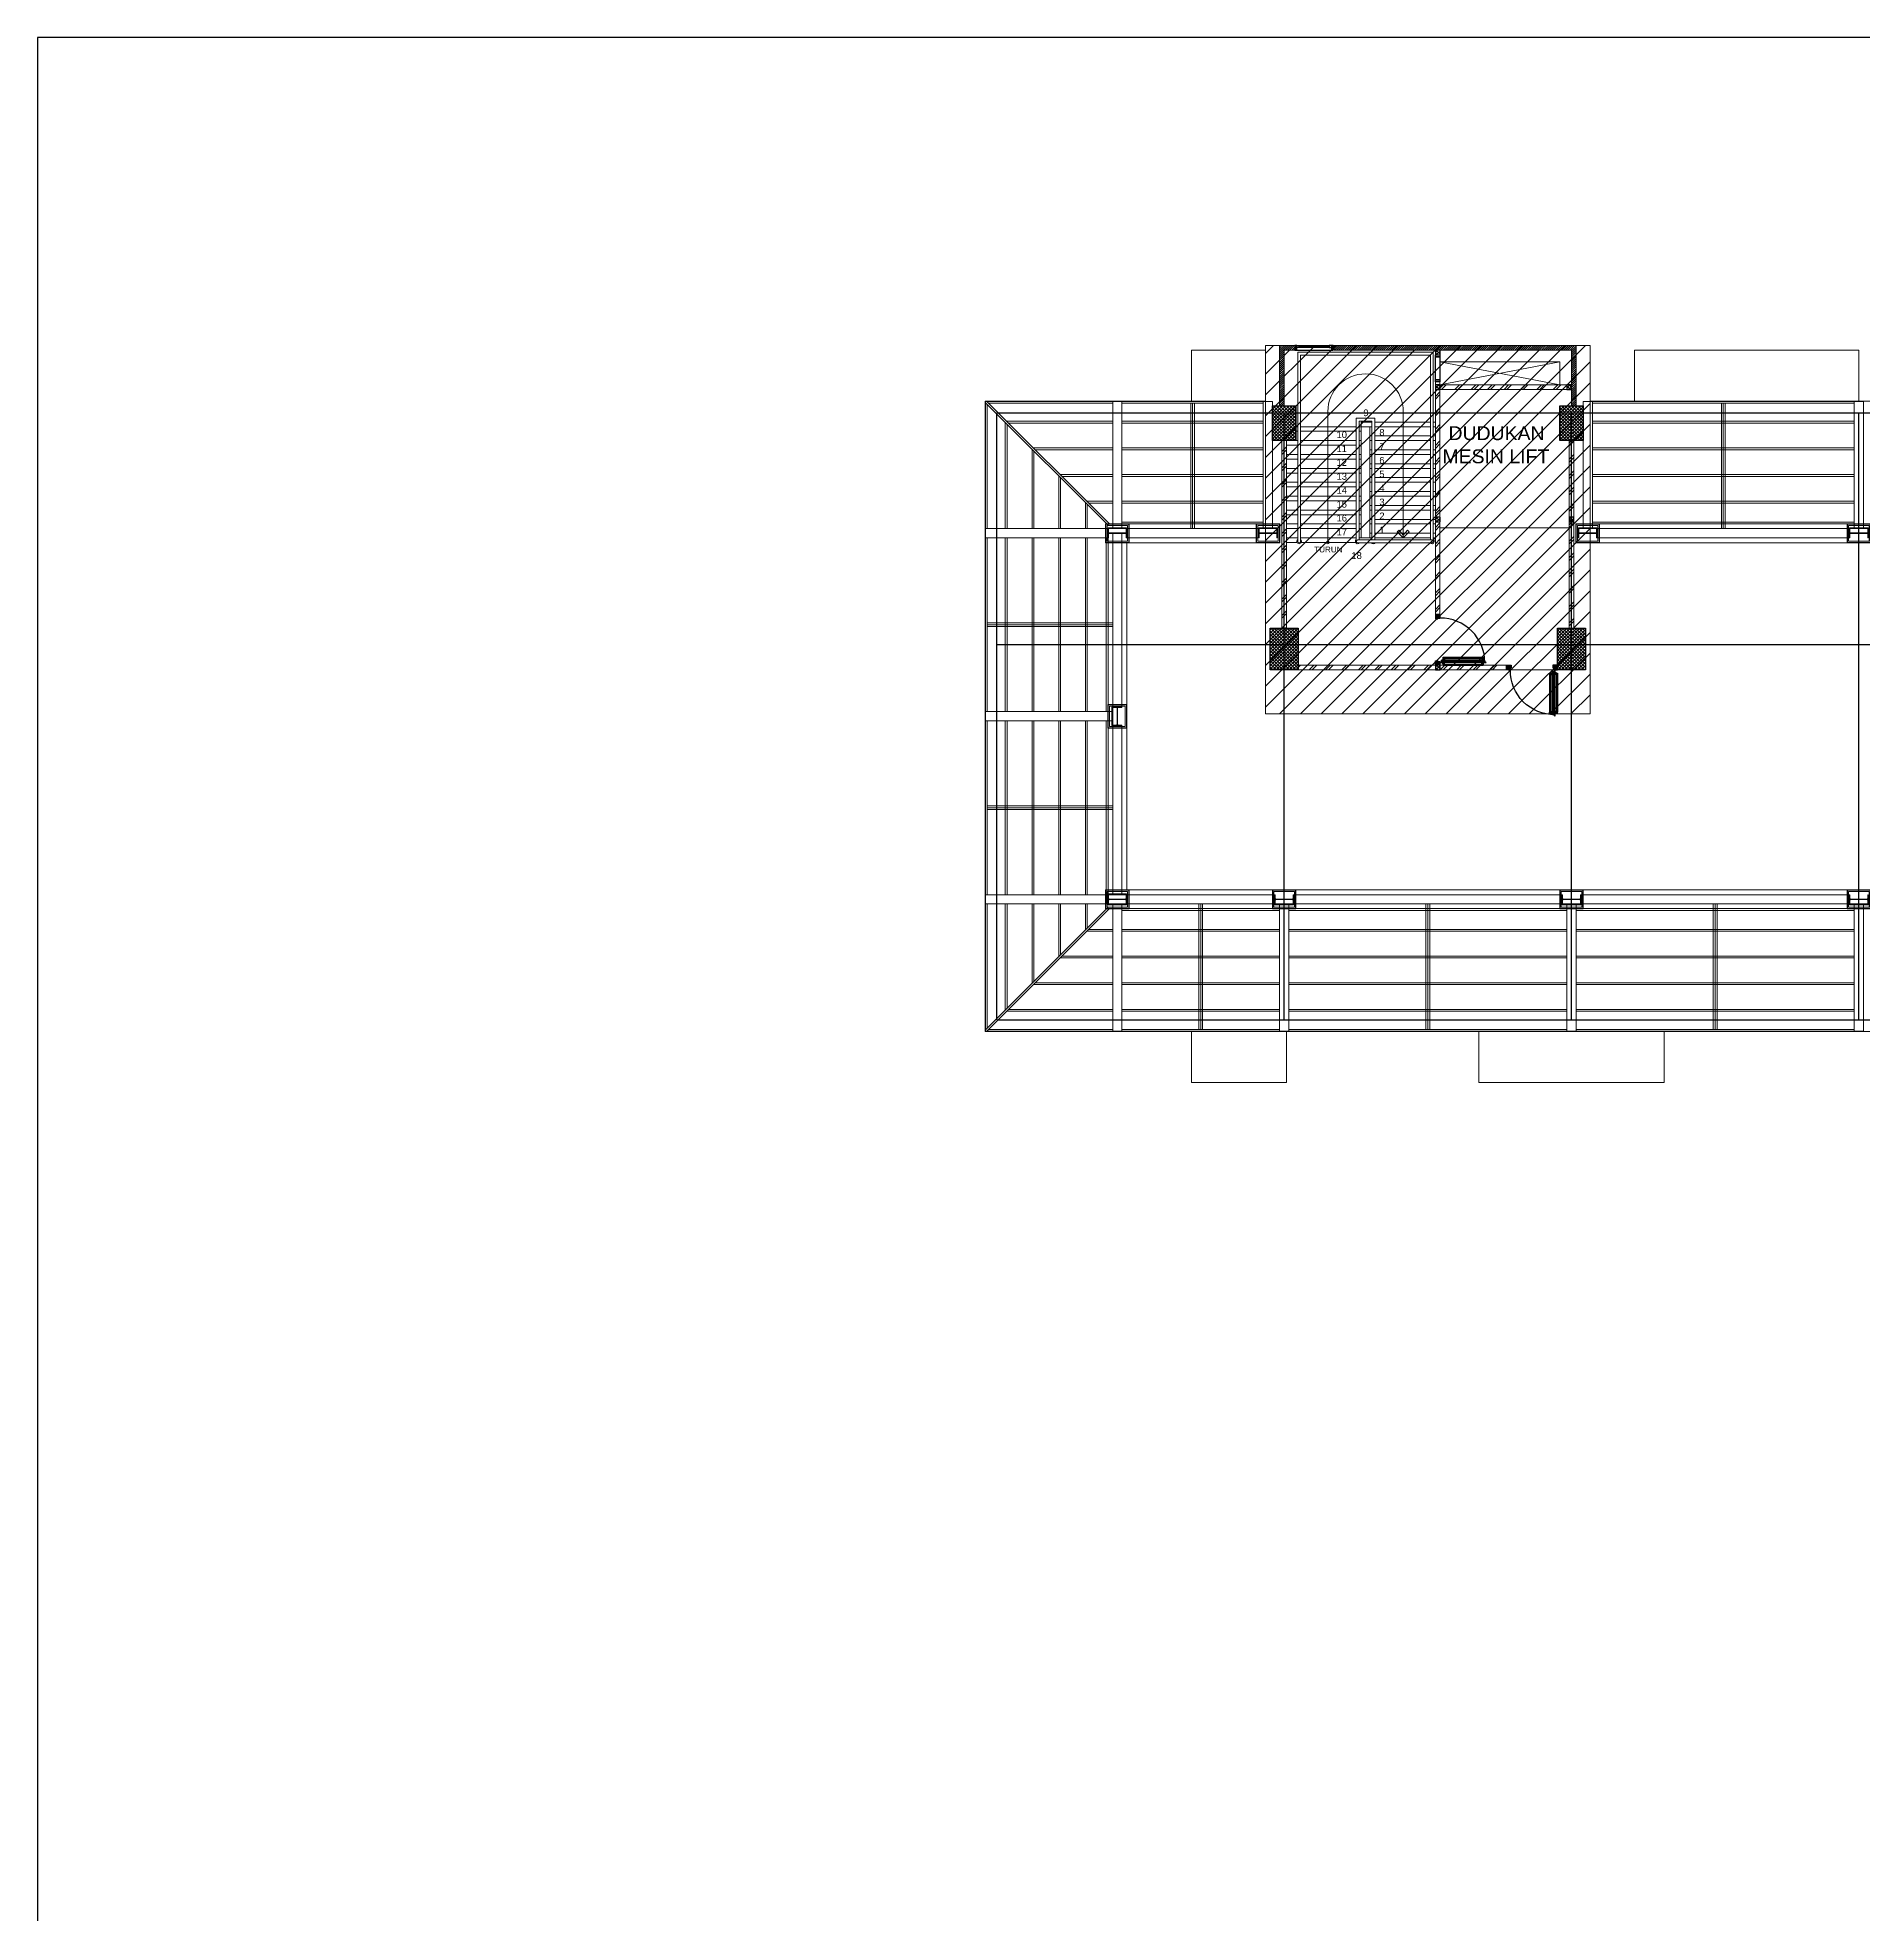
# Model space of a CAD drawing. Header units: millimetres. Extents: x -324 to 100, y -297 to 81.
# Drawn here: x 0 to 39.4, y 40.51 to 81.01 of the extents above; entities that cross this region are included whole.
import ezdxf

# ---------------------------------------------------------------- set-up
doc = ezdxf.new("R2010")
doc.units = ezdxf.units.MM
for name, color, linetype, lineweight in [('ars', 11, 'Continuous', 0), ('ars @ 1', 11, 'Continuous', 0), ('ARSIR', 31, 'Continuous', 5), ('ATAP', 3, 'Continuous', 20), ('BESI SIKU', 11, 'Continuous', 5), ('KOL', 1, 'Continuous', 30), ('KOLOM', 4, 'Continuous', 9), ('lan', 7, 'Continuous', 15), ('NOT', 7, 'Continuous', 20), ('Stair', 7, 'Continuous', 15), ('tem', 5, 'Continuous', 20), ('WF', 6, 'Continuous', 9)]:
    doc.layers.add(name, color=color, linetype=linetype, lineweight=lineweight)
doc.layers.add('as', color=1, linetype='Continuous', plot=False)
for name, color, linetype in [('HID', 1, 'Continuous'), ('Kusen', 30, 'Continuous'), ('STL', 6, 'Continuous')]:
    doc.layers.add(name, color=color, linetype=linetype)
doc.layers.add('POLYLINE TPAK', color=4, linetype='Continuous', lineweight=20, plot=False)
doc.styles.add('RM25', font='arial.ttf')
doc.styles.get("Standard").update_dxf_attribs({"font": 'arial.ttf'})
pattern_1 = [(45, (1551.91095, -401.8532), (-0.176776695, 0.176776695), []), (45, (1551.97345, -401.8532), (-0.176776695, 0.176776695), [])]
pattern_2 = [(225, (1.1, 1e-06), (-0.014142, 0.014142), []), (135, (1.1, 1e-06), (0.014142, 0.014142), [])]
pattern_3 = [(315, (-2e-13, 1e-06), (0.014142, 0.014142), []), (45, (-2e-13, 1e-06), (-0.014142, 0.014142), [])]

# ---------------------------------------------------------------- blocks, each defined once
blk = doc.blocks.new('D-P90')
at = {"layer": 'ars'}
h = blk.add_hatch(dxfattribs=at)
h.set_pattern_fill('ANSI37', color=256, scale=0.005, angle=-90, style=0)
h.set_pattern_definition([(45, (-1350.94906, -1248.591899), (0.01122532015, -0.01122532015), []), (315, (-1350.94906, -1248.591899), (-0.01122532015, -0.01122532015), [])])
h.paths.add_polyline_path([(0.009, -0.183, -0.414214), (0.01, -0.184), (0.01, -1.116, -0.414214), (0.009, -1.117), (-0.034, -1.117, 0.414214), (-0.037, -1.12), (-0.037, -1.142, -1), (-0.038, -1.142), (-0.038, -0.158, -1), (-0.037, -0.158), (-0.037, -0.181, 0.414214), (-0.034, -0.183)])
at = {"layer": 'as'}
for p, q in [((-0.04, -0.158), (-0.046, -0.158)), ((-0.042, -0.161), (-0.042, -0.155))]:
    blk.add_line(p, q, dxfattribs=at)
at = {"layer": 'HID'}
for p, q in [((-0.044, -0.125), (-0.092, -0.077)), ((-0.042, -0.123), (-0.091, -0.075)), ((-0.066, -0.147), (-0.023, -0.104)), ((-0.063, -0.147), (-0.023, -0.107)), ((0.966, -0.147), (0.923, -0.104)), ((0.963, -0.147), (0.923, -0.107)), ((0.942, -0.123), (0.991, -0.075)), ((0.944, -0.125), (0.992, -0.077))]:
    blk.add_line(p, q, dxfattribs=at)
for points in [[(-0.044, -0.125), (-0.044, -0.125), (-0.042, -0.123), (-0.042, -0.123)], [(0.944, -0.125), (0.944, -0.125), (0.942, -0.123), (0.942, -0.123)]]:
    blk.add_lwpolyline(points, dxfattribs=at)
at = {"layer": 'KOL'}
blk.add_line((0.97, -0.13), (0.97, -0.15), dxfattribs=at)
at = {"layer": 'Kusen', "ltscale": 2}
for p, q in [((-0.099, -0.221), (-0.099, -1.06)), ((-0.079, -0.241), (-0.079, -1.06)), ((-0.074, -0.211), (-0.04, -0.211)), ((-0.074, -0.221), (-0.074, -0.211)), ((-0.074, -0.251), (-0.074, -0.241)), ((-0.074, -0.251), (-0.04, -0.251)), ((-0.061, -0.251), (-0.061, -0.211)), ((-0.04, -0.251), (-0.04, -0.211)), ((0.046, -0.211), (0.012, -0.211)), ((0.012, -0.251), (0.012, -0.211)), ((0.046, -0.251), (0.012, -0.251)), ((0.033, -0.251), (0.033, -0.211)), ((0.046, -0.221), (0.046, -0.211)), ((0.046, -0.251), (0.046, -0.241)), ((0.053, -0.241), (0.053, -1.06)), ((0.073, -0.221), (0.073, -1.06)), ((-0.074, -1.05), (-0.04, -1.05)), ((-0.074, -1.05), (-0.074, -1.06)), ((-0.074, -1.08), (-0.074, -1.09)), ((-0.074, -1.09), (-0.04, -1.09)), ((-0.061, -1.05), (-0.061, -1.09)), ((-0.04, -1.05), (-0.04, -1.09)), ((0.046, -1.05), (0.012, -1.05)), ((0.012, -1.05), (0.012, -1.09)), ((0.046, -1.09), (0.012, -1.09)), ((0.033, -1.05), (0.033, -1.09)), ((0.046, -1.05), (0.046, -1.06)), ((0.046, -1.08), (0.046, -1.09))]:
    blk.add_line(p, q, dxfattribs=at)
at = {"layer": 'Kusen'}
for p, q in [((-0.042, -0.155), (-0.038, -0.156)), ((-0.042, -0.157), (-0.038, -0.158))]:
    blk.add_line(p, q, dxfattribs=at)
at = {"layer": 'Kusen', "ltscale": 2}
for points in [[(-0.099, -0.241), (-0.061, -0.241), (-0.061, -0.221), (-0.099, -0.221), (-0.099, -0.241)], [(0.073, -0.241), (0.033, -0.241), (0.033, -0.221), (0.073, -0.221), (0.073, -0.241)], [(-0.101, -1.06), (-0.061, -1.06), (-0.061, -1.08), (-0.101, -1.08), (-0.101, -1.06)], [(0.073, -1.06), (0.033, -1.06), (0.033, -1.08), (0.073, -1.08), (0.073, -1.06)]]:
    blk.add_lwpolyline(points, dxfattribs=at)
at = {"layer": 'Kusen'}
blk.add_circle((-0.042, -0.158), 0.001, dxfattribs=at)
for radius, start, end in [(0.0025, 75.7804, 11.3851), (0.961, 270, 0.4597)]:
    blk.add_arc((-0.042, -0.158), radius, start, end, dxfattribs=at)
at = {"layer": 'STL'}
for p, q in [((-0.038, -0.158), (-0.038, -1.142)), ((-0.037, -0.181), (-0.037, -0.158)), ((-0.034, -0.183), (0.009, -0.183)), ((0.01, -0.184), (0.01, -1.116)), ((-0.037, -1.12), (-0.037, -1.142)), ((-0.034, -1.117), (0.009, -1.117))]:
    blk.add_line(p, q, dxfattribs=at)
for points in [[(0, -0.1), (0, -0.103), (-0.019, -0.103, 0.414214), (-0.02, -0.105), (-0.02, -0.148, -0.414214), (-0.022, -0.15), (-0.068, -0.15, -0.414214), (-0.07, -0.148), (-0.07, -0.13), (-0.067, -0.13), (-0.067, -0.146, 0.414214), (-0.065, -0.147), (-0.024, -0.147, 0.414214), (-0.023, -0.146), (-0.023, -0.102, -0.414214), (-0.021, -0.1)], [(0.9, -0.1), (0.9, -0.103), (0.919, -0.103, -0.414214), (0.92, -0.105), (0.92, -0.148, 0.414214), (0.922, -0.15), (0.968, -0.15, 0.414214), (0.97, -0.148), (0.97, -0.13), (0.967, -0.13), (0.967, -0.146, -0.414214), (0.966, -0.147), (0.925, -0.147, -0.414214), (0.923, -0.146), (0.923, -0.102, 0.414214), (0.921, -0.1)]]:
    blk.add_lwpolyline(points, format="xyb", close=True, dxfattribs=at)
blk.add_lwpolyline([(0.009, -0.182), (-0.034, -0.182, -0.414214), (-0.035, -0.181), (-0.035, -0.158, 1), (-0.04, -0.158), (-0.04, -1.142, 1), (-0.035, -1.142), (-0.035, -1.12, -0.414214), (-0.034, -1.119), (0.009, -1.119, 0.414214), (0.012, -1.116), (0.012, -0.184)], format="xyb", dxfattribs=at)
for centre, radius, start, end in [((-0.038, -0.158), 0.00075, 0, 180), ((-0.034, -0.181), 0.0025, 180, 270), ((0.009, -0.184), 0.0025, 360, 90), ((0.009, -0.184), 0.001, 360, 90), ((-0.038, -1.142), 0.00075, 180, 0), ((-0.034, -1.12), 0.0025, 90, 180), ((0.009, -1.116), 0.001, 270, 0)]:
    blk.add_arc(centre, radius, start, end, dxfattribs=at)
blk = doc.blocks.new('PINTU DARURAT')
at = {"layer": 'ARSIR'}
h = blk.add_hatch(dxfattribs=at)
h.set_pattern_fill('_USER', color=256, scale=0.02, angle=315, style=0, double=1, pattern_type=0)
h.set_pattern_definition(pattern_3)
edge = h.paths.add_edge_path()
edge.add_line((0, 0), (0.1, 0))
edge.add_line((0.1, 0), (0.1, 0.05))
edge.add_line((0.1, 0.05), (0.077, 0.05))
edge.add_line((0.077, 0.05), (0.077, 0.096))
edge.add_arc((0.076, 0.096), 0.0015, 360, 450)
edge.add_line((0.075, 0.097), (0.035, 0.097))
edge.add_arc((0.035, 0.096), 0.0015, 90, 180)
edge.add_line((0.033, 0.096), (0.033, 0.08))
edge.add_line((0.033, 0.08), (0.03, 0.08))
edge.add_line((0.03, 0.08), (0.03, 0.1))
edge.add_line((0.03, 0.1), (0, 0.1))
edge.add_line((0, 0.1), (0, 0))
h = blk.add_hatch(dxfattribs=at)
h.set_pattern_fill('_USER', color=256, scale=0.02, angle=315, style=0, double=1, pattern_type=0)
h.set_pattern_definition(pattern_3)
edge = h.paths.add_edge_path()
edge.add_line((0, 0), (0.1, 0))
edge.add_line((0.1, 0), (0.1, 0.05))
edge.add_line((0.1, 0.05), (0.077, 0.05))
edge.add_line((0.077, 0.05), (0.077, 0.096))
edge.add_arc((0.076, 0.096), 0.0015, 360, 450)
edge.add_line((0.075, 0.097), (0.035, 0.097))
edge.add_arc((0.035, 0.096), 0.0015, 90, 180)
edge.add_line((0.033, 0.096), (0.033, 0.08))
edge.add_line((0.033, 0.08), (0.03, 0.08))
edge.add_line((0.03, 0.08), (0.03, 0.1))
edge.add_line((0.03, 0.1), (0, 0.1))
edge.add_line((0, 0.1), (0, 0))
h = blk.add_hatch(dxfattribs=at)
h.set_pattern_fill('_USER', color=256, scale=0.02, angle=315, style=0, double=1, pattern_type=0)
h.set_pattern_definition(pattern_2)
edge = h.paths.add_edge_path()
edge.add_line((1.1, 0), (1, 0))
edge.add_line((1, 0), (1, 0.05))
edge.add_line((1, 0.05), (1.023, 0.05))
edge.add_line((1.023, 0.05), (1.023, 0.096))
edge.add_arc((1.024, 0.096), 0.0015, -630, -540, ccw=False)
edge.add_line((1.024, 0.097), (1.065, 0.097))
edge.add_arc((1.065, 0.096), 0.0015, -360, -270, ccw=False)
edge.add_line((1.067, 0.096), (1.067, 0.08))
edge.add_line((1.067, 0.08), (1.07, 0.08))
edge.add_line((1.07, 0.08), (1.07, 0.1))
edge.add_line((1.07, 0.1), (1.1, 0.1))
edge.add_line((1.1, 0.1), (1.1, 0))
h = blk.add_hatch(dxfattribs=at)
h.set_pattern_fill('_USER', color=256, scale=0.02, angle=315, style=0, double=1, pattern_type=0)
h.set_pattern_definition(pattern_2)
edge = h.paths.add_edge_path()
edge.add_line((1.1, 0), (1, 0))
edge.add_line((1, 0), (1, 0.05))
edge.add_line((1, 0.05), (1.023, 0.05))
edge.add_line((1.023, 0.05), (1.023, 0.096))
edge.add_arc((1.024, 0.096), 0.0015, -630, -540, ccw=False)
edge.add_line((1.024, 0.097), (1.065, 0.097))
edge.add_arc((1.065, 0.096), 0.0015, -360, -270, ccw=False)
edge.add_line((1.067, 0.096), (1.067, 0.08))
edge.add_line((1.067, 0.08), (1.07, 0.08))
edge.add_line((1.07, 0.08), (1.07, 0.1))
edge.add_line((1.07, 0.1), (1.1, 0.1))
edge.add_line((1.1, 0.1), (1.1, 0))
at = {"layer": 'KOL'}
blk.add_line((1.1, 0.1), (1.1, 0), dxfattribs=at)
blk.add_line((1.1, 0.1), (1.1, 0), dxfattribs=at)
blk.add_line((1.1, 0.1), (1.1, 0), dxfattribs=at)
blk.add_line((1.1, 0.1), (1.1, 0), dxfattribs=at)
for points in [[(0, 0), (0.1, 0), (0.1, 0.05), (0.077, 0.05), (0.077, 0.096, 0.414214), (0.075, 0.097), (0.035, 0.097, 0.414214), (0.033, 0.096), (0.033, 0.08), (0.03, 0.08), (0.03, 0.1), (0, 0.1)], [(0, 0), (0.1, 0), (0.1, 0.05), (0.077, 0.05), (0.077, 0.096, 0.414214), (0.075, 0.097), (0.035, 0.097, 0.414214), (0.033, 0.096), (0.033, 0.08), (0.03, 0.08), (0.03, 0.1), (0, 0.1)], [(1.1, 0), (1, 0), (1, 0.05), (1.023, 0.05), (1.023, 0.096, -0.414214), (1.024, 0.097), (1.065, 0.097, -0.414214), (1.067, 0.096), (1.067, 0.08), (1.07, 0.08), (1.07, 0.1), (1.1, 0.1)], [(1.1, 0), (1, 0), (1, 0.05), (1.023, 0.05), (1.023, 0.096, -0.414214), (1.024, 0.097), (1.065, 0.097, -0.414214), (1.067, 0.096), (1.067, 0.08), (1.07, 0.08), (1.07, 0.1), (1.1, 0.1)]]:
    blk.add_lwpolyline(points, format="xyb", close=True, dxfattribs=at)
at = {"layer": 'Kusen', "xscale": -1, "rotation": 180}
blk.add_blockref('D-P90', (0.1, -0.05), dxfattribs=at)
blk = doc.blocks.new('K 10.10')
at = {"layer": 'ars'}
h = blk.add_hatch(dxfattribs=at)
h.set_pattern_fill('_USER', color=256, scale=0.05, angle=45, double=1, pattern_type=0)
h.set_pattern_definition([(45, (0, 0), (-0.035355339, 0.035355339), []), (135, (0, 0), (-0.035355339, -0.035355339), [])])
h.paths.add_polyline_path([(1560.538, 1380.407), (1560.638, 1380.407), (1560.638, 1380.507), (1560.538, 1380.507)])
at = {"layer": 'KOL'}
blk.add_lwpolyline([(1560.538, 1380.407), (1560.638, 1380.407), (1560.638, 1380.507), (1560.538, 1380.507)], close=True, dxfattribs=at)
blk = doc.blocks.new("k3'")
at = {"layer": 'ars'}
h = blk.add_hatch(dxfattribs=at)
h.set_pattern_fill('_USER', color=256, scale=0.05, angle=45, double=1, pattern_type=0)
h.set_pattern_definition([(45, (0, -4.975), (-0.03535534, 0.03535534), []), (135, (0, -4.975), (-0.03535534, -0.03535534), [])])
h.paths.add_polyline_path([(-0.25, -0.375), (0.25, -0.375), (0.25, 0.375), (-0.25, 0.375)])
at = {"layer": 'KOL'}
blk.add_lwpolyline([(-0.25, -0.375), (0.25, -0.375), (0.25, 0.375), (-0.25, 0.375)], close=True, dxfattribs=at)
blk = doc.blocks.new("k1'")
at = {"layer": 'ars'}
h = blk.add_hatch(dxfattribs=at)
h.set_pattern_fill('_USER', color=256, scale=0.05, angle=45, double=1, pattern_type=0)
h.set_pattern_definition([(45, (0, -5), (-0.03535534, 0.03535534), []), (135, (0, -5), (-0.03535534, -0.03535534), [])])
h.paths.add_polyline_path([(-0.3, -0.45), (0.3, -0.45), (0.3, 0.45), (-0.3, 0.45)])
at = {"layer": 'KOL'}
blk.add_lwpolyline([(-0.3, -0.45), (0.3, -0.45), (0.3, 0.45), (-0.3, 0.45)], close=True, dxfattribs=at)
blk = doc.blocks.new('T. J2')
at = {"layer": 'Kusen'}
for p, q in [((-0.419, 0), (0.331, 0)), ((-0.369, 0.1), (0.281, 0.1)), ((0.281, 0.06), (-0.369, 0.06))]:
    blk.add_line(p, q, dxfattribs=at)
for points in [[(-0.459, 0), (-0.419, 0), (-0.419, 0.1), (-0.459, 0.1)], [(0.331, 0), (0.371, 0), (0.371, 0.1), (0.331, 0.1)]]:
    blk.add_lwpolyline(points, close=True, dxfattribs=at)
for points in [[(-0.369, 0.077), (-0.369, 0.06), (-0.419, 0.06), (-0.419, 0.1), (-0.369, 0.1), (-0.369, 0.082), (-0.379, 0.082), (-0.379, 0.077), (-0.369, 0.077)], [(0.281, 0.077), (0.281, 0.06), (0.331, 0.06), (0.331, 0.1), (0.281, 0.1), (0.281, 0.082), (0.291, 0.082), (0.291, 0.077), (0.281, 0.077)]]:
    blk.add_lwpolyline(points, dxfattribs=at)
at = {"layer": 'Kusen', "color": 141}
blk.add_lwpolyline([(-0.379, 0.077), (0.291, 0.077), (0.291, 0.082), (-0.379, 0.082)], close=True, dxfattribs=at)
blk = doc.blocks.new('P.SHAFT')
for points in [[(-0.05, 0.54), (-0.05, 0.58), (0.05, 0.58), (0.05, 0.54)], [(-0.05, 0.04), (-0.05, 0.54), (0.05, 0.54), (0.05, 0.04)], [(-0.05, 0), (-0.05, 0.04), (0.05, 0.04), (0.05, 0)]]:
    blk.add_lwpolyline(points, close=True)
blk = doc.blocks.new('WF')
at = {"layer": 'ars'}
for p, q in [((-0.254, 0.204), (-0.254, -0.204)), ((0.254, 0.204), (-0.254, 0.204)), ((-0.25, 0.2), (-0.25, -0.2)), ((0.25, 0.2), (-0.25, 0.2)), ((-0.247, 0.1715), (-0.247, -0.1715)), ((0.2215, 0.197), (-0.2215, 0.197)), ((-0.22, -0.17), (-0.22, 0.17)), ((0.22, 0.17), (-0.22, 0.17)), ((0.22, -0.17), (0.22, 0.17)), ((0.247, 0.1715), (0.247, -0.1715)), ((0.25, 0.2), (0.25, -0.2)), ((0.254, 0.204), (0.254, -0.204)), ((0.254, -0.204), (-0.254, -0.204)), ((0.25, -0.2), (-0.25, -0.2)), ((0.2215, -0.197), (-0.2215, -0.197)), ((0.22, -0.17), (-0.22, -0.17))]:
    blk.add_line(p, q, dxfattribs=at)
for points in [[(-0.22, 0.1985), (-0.22, 0.2), (-0.25, 0.2), (-0.25, 0.17), (-0.2485, 0.17, 0.4142136), (-0.247, 0.1715), (-0.247, 0.194, -0.4142136), (-0.244, 0.197), (-0.2215, 0.197, 0.4142136)], [(0.22, 0.1985), (0.22, 0.2), (0.25, 0.2), (0.25, 0.17), (0.2485, 0.17, -0.4142136), (0.247, 0.1715), (0.247, 0.194, 0.4142136), (0.244, 0.197), (0.2215, 0.197, -0.4142136)], [(-0.22, -0.1985), (-0.22, -0.2), (-0.25, -0.2), (-0.25, -0.17), (-0.2485, -0.17, -0.4142136), (-0.247, -0.1715), (-0.247, -0.194, 0.4142136), (-0.244, -0.197), (-0.2215, -0.197, -0.4142136)], [(0.22, -0.1985), (0.22, -0.2), (0.25, -0.2), (0.25, -0.17), (0.2485, -0.17, 0.4142136), (0.247, -0.1715), (0.247, -0.194, -0.4142136), (0.244, -0.197), (0.2215, -0.197, 0.4142136)]]:
    blk.add_lwpolyline(points, format="xyb", close=True, dxfattribs=at)
at = {"layer": 'WF'}
blk.add_lwpolyline([(0.192, 0.096, -0.4142136), (0.196, 0.1), (0.2, 0.1), (0.2, -0.1), (0.196, -0.1, -0.4142136), (0.192, -0.096), (0.192, -0.0195, 0.4142136), (0.179, -0.0065), (-0.179, -0.0065, 0.4142136), (-0.192, -0.0195), (-0.192, -0.096, -0.4142136), (-0.196, -0.1), (-0.2, -0.1), (-0.2, 0.1), (-0.196, 0.1, -0.4142136), (-0.192, 0.096), (-0.192, 0.0195, 0.4142136), (-0.179, 0.0065), (0.179, 0.0065, 0.4142136), (0.192, 0.0195)], format="xyb", close=True, dxfattribs=at)
blk = doc.blocks.new('A.ATAP')
at = {"layer": 'ars'}
h = blk.add_hatch(dxfattribs=at)
h.set_pattern_fill('ANSI31', color=256, scale=0.25, style=0)
h.set_pattern_definition([(225, (-30.75, 0.1), (0.022097087, -0.022097087), [])])
edge = h.paths.add_edge_path()
edge.add_line((-31.1, 56.4), (-31.1, 57.7))
edge.add_line((-31.1, 57.7), (-30.75, 57.7))
edge.add_line((-30.75, 57.7), (-30.75, 57.6))
edge.add_line((-30.75, 57.6), (-31, 57.6))
edge.add_line((-31, 57.6), (-31, 56.4))
edge.add_line((-31, 56.4), (-31.1, 56.4))
h = blk.add_hatch(dxfattribs=at)
h.set_pattern_fill('ANSI31', color=256, scale=0.25, style=0)
h.set_pattern_definition([(225, (-24.700002, 0.1), (0.022097087, -0.022097087), [])])
h.paths.add_polyline_path([(-29.92, 57.7), (-29.92, 57.6), (-24.8, 57.6), (-24.8, 56.4), (-24.7, 56.4), (-24.7, 57.7)])
at = {"layer": 'ars @ 1'}
h = blk.add_hatch(dxfattribs=at)
h.set_pattern_fill('TEMBOK', color=256, scale=0.25)
h.set_pattern_definition(pattern_1)
h.paths.add_polyline_path([(-27.638, 51.9), (-27.738, 51.9), (-27.738, 56.75), (-27.638, 56.75)])
h = blk.add_hatch(dxfattribs=at)
h.set_pattern_fill('TEMBOK', color=256, scale=0.25)
h.set_pattern_definition([(45, (2, 57.205), (-0.1767767, 0.1767767), []), (45, (2.0625, 57.205), (-0.1767767, 0.1767767), [])])
h.paths.add_polyline_path([(-24.9, 56.85), (-24.9, 56.75), (-27.638, 56.75), (-27.638, 56.85)])
h = blk.add_hatch(dxfattribs=at)
h.set_pattern_fill('TEMBOK', color=256, scale=0.25)
h.set_pattern_definition(pattern_1)
h.paths.add_polyline_path([(-31.05, 51.6), (-30.95, 51.6), (-30.95, 55.65), (-31.05, 55.65)])
h = blk.add_hatch(dxfattribs=at)
h.set_pattern_fill('TEMBOK', color=256, scale=0.25)
h.set_pattern_definition(pattern_1)
h.paths.add_polyline_path([(-24.75, 51.6), (-24.85, 51.6), (-24.85, 55.65), (-24.75, 55.65)])
h = blk.add_hatch(dxfattribs=at)
h.set_pattern_fill('TEMBOK', color=256, scale=0.25)
h.set_pattern_definition(pattern_1)
h.paths.add_polyline_path([(-30.7, 50.7), (-30.7, 50.8), (-27.738, 50.8), (-27.738, 50.7)])
h = blk.add_hatch(dxfattribs=at)
h.set_pattern_fill('TEMBOK', color=256, scale=0.25)
h.set_pattern_definition(pattern_1)
h.paths.add_polyline_path([(-27.638, 50.7), (-27.638, 50.8), (-26.2, 50.8), (-26.2, 50.7)])
at = {"layer": 'ars'}
for p, q in [((-30.706, 57.556), (-30.706, 53.475)), ((-27.782, 57.556), (-30.706, 57.556)), ((-27.782, 57.556), (-27.782, 53.475)), ((-30.644, 57.494), (-30.644, 53.475)), ((-27.844, 57.494), (-30.644, 57.494)), ((-27.844, 57.494), (-27.844, 53.506)), ((-31.4, 56.5), (-37.45, 56.5)), ((-37.45, 56.5), (-37.45, 42.9)), ((24.4, 56.5), (-24.4, 56.5)), ((-29.044, 56.134), (-29.444, 56.134)), ((-29.444, 56.134), (-29.444, 53.475)), ((-29.107, 56.071), (-29.381, 56.071)), ((-29.381, 56.071), (-29.381, 53.506)), ((-29.107, 56.05), (-29.337, 56.05)), ((-29.337, 55.95), (-29.337, 56.05)), ((-29.107, 56.071), (-29.107, 53.506)), ((-29.044, 56.134), (-29.044, 53.506)), ((-27.844, 56.05), (-29.044, 56.05)), ((-27.738, 56.05), (-27.782, 56.05)), ((-30.706, 55.55), (-30.95, 55.55)), ((-30.706, 55.85), (-30.75, 55.85)), ((-29.444, 55.85), (-30.644, 55.85)), ((-29.444, 55.55), (-30.644, 55.55)), ((-29.337, 55.85), (-29.381, 55.85)), ((-29.337, 55.55), (-29.381, 55.55)), ((-29.107, 55.75), (-29.15, 55.75)), ((-27.844, 55.75), (-29.044, 55.75)), ((-27.738, 55.75), (-27.782, 55.75)), ((-30.706, 55.25), (-30.95, 55.25)), ((-29.444, 55.25), (-30.644, 55.25)), ((-29.337, 55.25), (-29.381, 55.25)), ((-29.107, 55.45), (-29.15, 55.45)), ((-29.107, 55.15), (-29.15, 55.15)), ((-27.844, 55.45), (-29.044, 55.45)), ((-27.844, 55.15), (-29.044, 55.15)), ((-27.738, 55.45), (-27.782, 55.45)), ((-27.738, 55.15), (-27.782, 55.15)), ((-30.706, 54.95), (-30.95, 54.95)), ((-29.444, 54.95), (-30.644, 54.95)), ((-29.337, 54.95), (-29.381, 54.95)), ((-29.107, 54.85), (-29.15, 54.85)), ((-27.844, 54.85), (-29.044, 54.85)), ((-30.706, 54.65), (-30.95, 54.65)), ((-30.706, 54.35), (-30.95, 54.35)), ((-29.444, 54.65), (-30.644, 54.65)), ((-29.444, 54.35), (-30.644, 54.35)), ((-29.337, 54.65), (-29.381, 54.65)), ((-29.337, 54.35), (-29.381, 54.35)), ((-29.107, 54.55), (-29.15, 54.55)), ((-27.844, 54.55), (-29.044, 54.55)), ((-27.738, 54.55), (-27.782, 54.55)), ((-30.706, 54.05), (-30.95, 54.05)), ((-29.444, 54.05), (-30.644, 54.05)), ((-29.337, 54.05), (-29.381, 54.05)), ((-29.107, 54.25), (-29.15, 54.25)), ((-29.107, 53.95), (-29.15, 53.95)), ((-27.844, 54.25), (-29.044, 54.25)), ((-27.844, 53.95), (-29.044, 53.95)), ((-27.738, 54.25), (-27.782, 54.25)), ((-27.738, 53.95), (-27.782, 53.95)), ((-30.706, 53.75), (-30.95, 53.75)), ((-29.444, 53.75), (-30.644, 53.75)), ((-27.813, 53.506), (-29.412, 53.506)), ((-29.337, 53.75), (-29.381, 53.75)), ((-29.107, 53.65), (-29.15, 53.65)), ((-27.844, 53.65), (-29.044, 53.65)), ((-27.738, 53.65), (-27.782, 53.65)), ((-34.396, 45.954), (-34.396, 53.446)), ((-34.396, 53.446), (-31.604, 53.446)), ((-30.72, 53.45), (-30.95, 53.45)), ((-29.444, 53.45), (-30.63, 53.45)), ((-27.813, 53.444), (-29.412, 53.444)), ((-18.804, 53.446), (-24.196, 53.446)), ((-34.396, 45.954), (-31.196, 45.954)), ((-30.796, 45.954), (-25.004, 45.954)), ((-24.596, 45.954), (-18.804, 45.954)), ((-37.45, 42.9), (-6.8, 42.9))]:
    blk.add_line(p, q, dxfattribs=at)
for centre, radius, start, end in [((-30.675, 53.475), 0.0512, 127.5719, 52.4281), ((-30.675, 53.475), 0.0312, 180, 0), ((-29.412, 53.475), 0.0512, 127.5719, 322.4281), ((-29.412, 53.475), 0.0312, 90, 270), ((-29.075, 53.475), 0.0512, 127.5719, 142.4281), ((-29.075, 53.475), 0.0512, 37.5719, 52.4281), ((-27.813, 53.475), 0.0512, 217.5719, 52.4281), ((-27.813, 53.475), 0.0512, 127.5719, 142.4281), ((-27.813, 53.475), 0.0312, 270, 90), ((-29.075, 53.475), 0.0512, 217.5719, 322.4281)]:
    blk.add_arc(centre, radius, start, end, dxfattribs=at)
at = {"layer": 'as'}
for p, q in [((-37.2, 56.25), (37.2, 56.25)), ((-37.2, 43.15), (-37.2, 56.25)), ((-31, 43.15), (-31, 56.25)), ((-24.8, 43.15), (-24.8, 56.25)), ((-18.6, 43.15), (-18.6, 56.25)), ((-37.2, 51.25), (37.2, 51.25)), ((-37.2, 51.25), (37.2, 51.25)), ((-37.2, 43.15), (37.2, 43.15))]:
    blk.add_line(p, q, dxfattribs=at)
at = {"layer": 'ATAP'}
for p, q in [((-33, 56.5), (-33, 57.6)), ((-33, 57.6), (-31.4, 57.6)), ((-18.6, 57.6), (-23.44, 57.6)), ((-23.44, 56.5), (-23.44, 57.6)), ((-18.6, 56.5), (-18.6, 57.6))]:
    blk.add_line(p, q, dxfattribs=at)
for points in [[(-33, 42.9), (-33, 41.8), (-30.95, 41.8), (-30.95, 42.9)], [(-26.8, 42.9), (-26.8, 41.8), (-22.8, 41.8), (-22.8, 42.9)]]:
    blk.add_lwpolyline(points, dxfattribs=at)
at = {"layer": 'BESI SIKU'}
for p, q in [((-37.446, 53.75), (-37.446, 56.496)), ((-37.446, 56.496), (-34.7, 56.496)), ((-37.446, 56.468), (-34.8, 53.822)), ((-37.418, 56.496), (-34.772, 53.85)), ((-37.406, 53.75), (-37.406, 56.428)), ((-37.378, 56.456), (-34.7, 56.456)), ((-34.5, 56.496), (-31.45, 56.496)), ((-34.5, 56.456), (-31.45, 56.456)), ((-33.015, 56.456), (-33.015, 53.75)), ((-32.975, 56.456), (-32.975, 53.75)), ((-32.935, 56.456), (-32.935, 53.75)), ((-18.7, 56.496), (-24.35, 56.496)), ((-18.7, 56.456), (-24.35, 56.456)), ((-21.565, 56.456), (-21.565, 53.75)), ((-21.525, 56.456), (-21.525, 53.75)), ((-21.485, 56.456), (-21.485, 53.75)), ((-37.017, 53.75), (-37.017, 56.038)), ((-36.988, 56.067), (-34.7, 56.067)), ((-36.977, 53.75), (-36.977, 55.998)), ((-36.948, 56.027), (-34.7, 56.027)), ((-34.5, 56.067), (-31.45, 56.067)), ((-34.5, 56.027), (-31.45, 56.027)), ((-18.7, 56.067), (-24.35, 56.067)), ((-18.7, 56.027), (-24.35, 56.027)), ((-36.441, 53.75), (-36.441, 55.462)), ((-36.412, 55.491), (-34.7, 55.491)), ((-36.401, 53.75), (-36.401, 55.422)), ((-36.372, 55.451), (-34.7, 55.451)), ((-34.5, 55.491), (-31.45, 55.491)), ((-34.5, 55.451), (-31.45, 55.451)), ((-18.7, 55.491), (-24.35, 55.491)), ((-18.7, 55.451), (-24.35, 55.451)), ((-35.865, 53.75), (-35.865, 54.886)), ((-35.836, 54.915), (-34.7, 54.915)), ((-35.825, 53.75), (-35.825, 54.846)), ((-35.796, 54.875), (-34.7, 54.875)), ((-34.5, 54.915), (-31.45, 54.915)), ((-34.5, 54.875), (-31.45, 54.875)), ((-18.7, 54.915), (-24.35, 54.915)), ((-18.7, 54.875), (-24.35, 54.875)), ((-35.289, 53.75), (-35.289, 54.31)), ((-35.26, 54.339), (-34.7, 54.339)), ((-35.22, 54.299), (-34.7, 54.299)), ((-34.5, 54.339), (-31.45, 54.339)), ((-34.5, 54.299), (-31.45, 54.299)), ((-18.7, 54.339), (-24.35, 54.339)), ((-18.7, 54.299), (-24.35, 54.299)), ((-35.249, 53.75), (-35.249, 54.27)), ((-34.5, 53.89), (-31.45, 53.89)), ((-18.7, 53.89), (-24.35, 53.89)), ((-37.446, 53.55), (-37.446, 49.8)), ((-37.406, 53.55), (-37.406, 49.8)), ((-37.017, 53.55), (-37.017, 49.8)), ((-36.977, 53.55), (-36.977, 49.8)), ((-36.441, 53.55), (-36.441, 49.8)), ((-36.401, 53.55), (-36.401, 49.8)), ((-35.865, 53.55), (-35.865, 49.8)), ((-35.825, 53.55), (-35.825, 49.8)), ((-35.289, 53.55), (-35.289, 49.8)), ((-35.249, 53.55), (-35.249, 49.8)), ((-34.84, 53.55), (-34.84, 49.8)), ((-34.8, 53.55), (-34.8, 49.8)), ((-34.5, 53.85), (-31.45, 53.85)), ((-18.7, 53.85), (-24.35, 53.85)), ((-37.406, 51.715), (-34.7, 51.715)), ((-37.406, 51.675), (-34.7, 51.675)), ((-37.406, 51.635), (-34.7, 51.635)), ((-37.446, 45.85), (-37.446, 49.6)), ((-37.406, 45.85), (-37.406, 49.6)), ((-37.017, 45.85), (-37.017, 49.6)), ((-36.977, 45.85), (-36.977, 49.6)), ((-36.441, 45.85), (-36.441, 49.6)), ((-36.401, 45.85), (-36.401, 49.6)), ((-35.865, 45.85), (-35.865, 49.6)), ((-35.825, 45.85), (-35.825, 49.6)), ((-35.289, 45.85), (-35.289, 49.6)), ((-35.249, 45.85), (-35.249, 49.6)), ((-34.84, 45.65), (-34.84, 49.6)), ((-34.8, 45.65), (-34.8, 49.6)), ((-37.406, 47.765), (-34.7, 47.765)), ((-37.406, 47.725), (-34.7, 47.725)), ((-37.406, 47.685), (-34.7, 47.685)), ((-37.446, 45.65), (-37.446, 42.904)), ((-37.446, 42.932), (-34.8, 45.578)), ((-37.418, 42.904), (-34.772, 45.55)), ((-37.406, 45.65), (-37.406, 42.972)), ((-37.017, 45.65), (-37.017, 43.362)), ((-36.977, 45.65), (-36.977, 43.402)), ((-36.441, 45.65), (-36.441, 43.938)), ((-36.401, 45.65), (-36.401, 43.978)), ((-35.865, 45.65), (-35.865, 44.514)), ((-35.825, 45.65), (-35.825, 44.554)), ((-35.289, 45.65), (-35.289, 45.09)), ((-35.249, 45.65), (-35.249, 45.13)), ((-34.5, 45.55), (-31.1, 45.55)), ((-34.5, 45.51), (-31.1, 45.51)), ((-32.84, 42.944), (-32.84, 45.65)), ((-32.8, 42.944), (-32.8, 45.65)), ((-32.76, 42.944), (-32.76, 45.65)), ((-24.9, 45.55), (-30.9, 45.55)), ((-24.9, 45.51), (-30.9, 45.51)), ((-27.94, 42.944), (-27.94, 45.65)), ((-27.9, 42.944), (-27.9, 45.65)), ((-27.86, 42.944), (-27.86, 45.65)), ((-18.7, 45.55), (-24.7, 45.55)), ((-18.7, 45.51), (-24.7, 45.51)), ((-21.74, 42.944), (-21.74, 45.65)), ((-21.7, 42.944), (-21.7, 45.65)), ((-21.66, 42.944), (-21.66, 45.65)), ((-35.26, 45.061), (-34.7, 45.061)), ((-35.22, 45.101), (-34.7, 45.101)), ((-34.5, 45.101), (-31.1, 45.101)), ((-34.5, 45.061), (-31.1, 45.061)), ((-24.9, 45.101), (-30.9, 45.101)), ((-24.9, 45.061), (-30.9, 45.061)), ((-18.7, 45.101), (-24.7, 45.101)), ((-18.7, 45.061), (-24.7, 45.061)), ((-35.836, 44.485), (-34.7, 44.485)), ((-35.796, 44.525), (-34.7, 44.525)), ((-34.5, 44.525), (-31.1, 44.525)), ((-34.5, 44.485), (-31.1, 44.485)), ((-24.9, 44.525), (-30.9, 44.525)), ((-24.9, 44.485), (-30.9, 44.485)), ((-18.7, 44.525), (-24.7, 44.525)), ((-18.7, 44.485), (-24.7, 44.485)), ((-36.412, 43.909), (-34.7, 43.909)), ((-36.372, 43.949), (-34.7, 43.949)), ((-34.5, 43.949), (-31.1, 43.949)), ((-34.5, 43.909), (-31.1, 43.909)), ((-24.9, 43.949), (-30.9, 43.949)), ((-24.9, 43.909), (-30.9, 43.909)), ((-18.7, 43.949), (-24.7, 43.949)), ((-18.7, 43.909), (-24.7, 43.909)), ((-36.948, 43.373), (-34.7, 43.373)), ((-34.5, 43.373), (-31.1, 43.373)), ((-24.9, 43.373), (-30.9, 43.373)), ((-18.7, 43.373), (-24.7, 43.373)), ((-37.378, 42.944), (-34.7, 42.944)), ((-36.988, 43.333), (-34.7, 43.333)), ((-34.5, 43.333), (-31.1, 43.333)), ((-34.5, 42.944), (-31.1, 42.944)), ((-24.9, 43.333), (-30.9, 43.333)), ((-24.9, 42.944), (-30.9, 42.944)), ((-18.7, 43.333), (-24.7, 43.333)), ((-18.7, 42.944), (-24.7, 42.944)), ((-37.446, 42.904), (-34.7, 42.904)), ((-34.5, 42.904), (-31.1, 42.904)), ((-24.9, 42.904), (-30.9, 42.904)), ((-18.7, 42.904), (-24.7, 42.904))]:
    blk.add_line(p, q, dxfattribs=at)
at = {"layer": 'KOL'}
blk.add_line((-25.05, 56.4), (-25.05, 56.1), dxfattribs=at)
at = {"layer": 'lan'}
for p, q in [((-31.1, 57.7), (-31.4, 57.7)), ((-31.4, 49.75), (-31.4, 57.7)), ((-24.4, 57.7), (-24.7, 57.7)), ((-24.4, 49.75), (-24.4, 57.7)), ((-30.706, 55.95), (-30.75, 55.95)), ((-29.444, 55.95), (-30.644, 55.95)), ((-30.057, 56.277), (-30.057, 53.45)), ((-29.107, 55.95), (-29.381, 55.95)), ((-29.337, 55.95), (-29.381, 55.95)), ((-29.337, 55.95), (-29.337, 53.55)), ((-29.107, 55.95), (-29.15, 55.95)), ((-29.15, 55.95), (-29.15, 53.55)), ((-27.844, 55.95), (-29.044, 55.95)), ((-28.431, 53.55), (-28.431, 56.277)), ((-27.738, 55.95), (-27.782, 55.95)), ((-30.706, 55.65), (-30.75, 55.65)), ((-29.444, 55.65), (-30.644, 55.65)), ((-29.337, 55.65), (-29.381, 55.65)), ((-29.107, 55.65), (-29.15, 55.65)), ((-27.844, 55.65), (-29.044, 55.65)), ((-27.738, 55.65), (-27.782, 55.65)), ((-30.706, 55.35), (-30.95, 55.35)), ((-29.444, 55.35), (-30.644, 55.35)), ((-29.337, 55.35), (-29.381, 55.35)), ((-29.107, 55.35), (-29.15, 55.35)), ((-27.844, 55.35), (-29.044, 55.35)), ((-27.738, 55.35), (-27.782, 55.35)), ((-30.706, 55.05), (-30.95, 55.05)), ((-30.706, 54.75), (-30.95, 54.75)), ((-29.444, 55.05), (-30.644, 55.05)), ((-29.444, 54.75), (-30.644, 54.75)), ((-29.337, 55.05), (-29.381, 55.05)), ((-29.337, 54.75), (-29.381, 54.75)), ((-29.107, 55.05), (-29.15, 55.05)), ((-29.107, 54.75), (-29.15, 54.75)), ((-27.844, 55.05), (-29.044, 55.05)), ((-27.844, 54.75), (-29.044, 54.75)), ((-27.738, 55.05), (-27.782, 55.05)), ((-27.738, 54.75), (-27.782, 54.75)), ((-30.706, 54.45), (-30.95, 54.45)), ((-29.444, 54.45), (-30.644, 54.45)), ((-29.337, 54.45), (-29.381, 54.45)), ((-29.107, 54.45), (-29.15, 54.45)), ((-27.844, 54.45), (-29.044, 54.45)), ((-27.738, 54.45), (-27.782, 54.45)), ((-30.706, 54.15), (-30.95, 54.15)), ((-29.444, 54.15), (-30.644, 54.15)), ((-29.337, 54.15), (-29.381, 54.15)), ((-29.107, 54.15), (-29.15, 54.15)), ((-27.844, 54.15), (-29.044, 54.15)), ((-27.738, 54.15), (-27.782, 54.15)), ((-30.706, 53.85), (-30.95, 53.85)), ((-30.706, 53.55), (-30.95, 53.55)), ((-29.444, 53.85), (-30.644, 53.85)), ((-29.444, 53.55), (-30.644, 53.55)), ((-29.337, 53.85), (-29.381, 53.85)), ((-29.337, 53.55), (-29.381, 53.55)), ((-29.124, 53.55), (-29.364, 53.55)), ((-29.107, 53.85), (-29.15, 53.85)), ((-29.107, 53.55), (-29.15, 53.55)), ((-27.844, 53.85), (-29.044, 53.85)), ((-27.844, 53.55), (-29.044, 53.55)), ((-27.738, 53.85), (-27.782, 53.85)), ((-27.738, 53.55), (-27.782, 53.55)), ((-25.2, 50.7), (-26.1, 50.7)), ((-24.4, 49.75), (-31.4, 49.75))]:
    blk.add_line(p, q, dxfattribs=at)
at = {"layer": 'lan', "linetype": 'Continuous'}
for p, q in [((-27.638, 57.35), (-25.05, 57.35)), ((-25.05, 57.35), (-25.05, 56.85))]:
    blk.add_line(p, q, dxfattribs=at)
for points in [[(-25.05, 57.35), (-27.638, 56.85)], [(-25.05, 56.85), (-27.638, 57.35)]]:
    blk.add_lwpolyline(points, dxfattribs=at)
at = {"layer": 'lan', "ltscale": 2}
blk.add_lwpolyline([(-28.339, 53.718), (-28.3, 53.684), (-28.431, 53.55), (-28.562, 53.684), (-28.522, 53.718), (-28.431, 53.612), (-28.339, 53.718)], close=True, dxfattribs=at)
at = {"layer": 'lan'}
blk.add_arc((-29.244, 56.277), 0.813, 0, 180, dxfattribs=at)
blk.add_arc((-29.244, 56.277), 0.813, 0, 180, dxfattribs=at)
at = {"layer": 'Stair'}
blk.add_circle((-30.057, 53.45), 0.0296, dxfattribs=at)
at = {"layer": 'tem'}
for points in [[(-31.1, 56.4), (-31.1, 57.7), (-30.75, 57.7), (-30.75, 57.6), (-31, 57.6), (-31, 56.4), (-31.1, 56.4)], [(-24.85, 53.77), (-27.638, 53.77)]]:
    blk.add_lwpolyline(points, dxfattribs=at)
for points in [[(-29.92, 57.7), (-29.92, 57.6), (-24.8, 57.6), (-24.8, 56.4), (-24.7, 56.4), (-24.7, 57.7)], [(-27.638, 56.92), (-27.738, 56.92), (-27.738, 56.85), (-27.638, 56.85)], [(-27.638, 51.9), (-27.738, 51.9), (-27.738, 56.75), (-27.638, 56.75)], [(-24.9, 56.85), (-24.9, 56.75), (-27.638, 56.75), (-27.638, 56.85)], [(-31.05, 51.6), (-30.95, 51.6), (-30.95, 55.65), (-31.05, 55.65)], [(-24.75, 51.6), (-24.85, 51.6), (-24.85, 55.65), (-24.75, 55.65)], [(-30.7, 50.7), (-30.7, 50.8), (-27.738, 50.8), (-27.738, 50.7)], [(-27.638, 50.7), (-27.638, 50.8), (-26.2, 50.8), (-26.2, 50.7)]]:
    blk.add_lwpolyline(points, close=True, dxfattribs=at)
at = {"layer": 'WF'}
for p, q in [((-34.7, 49.9), (-34.7, 53.644)), ((-34.5, 49.9), (-34.5, 53.644)), ((-34.4, 53.75), (-31.57, 53.75)), ((-34.4, 53.55), (-31.57, 53.55)), ((-24.25, 53.75), (-18.8, 53.75)), ((-24.25, 53.55), (-18.8, 53.55)), ((-34.7, 45.866), (-34.7, 49.5)), ((-34.5, 45.866), (-34.5, 49.5)), ((-34.4, 45.85), (-31.2, 45.85)), ((-25, 45.85), (-30.8, 45.85)), ((-18.8, 45.85), (-24.6, 45.85)), ((-34.4, 45.65), (-31.2, 45.65)), ((-25, 45.65), (-30.8, 45.65)), ((-18.8, 45.65), (-24.6, 45.65))]:
    blk.add_line(p, q, dxfattribs=at)
for points in [[(-34.5, 53.766), (-34.5, 56.496), (-34.7, 56.496), (-34.7, 53.766)], [(-31.25, 53.766), (-31.25, 56.496), (-31.45, 56.496), (-31.45, 53.766)], [(-24.35, 53.766), (-24.35, 56.496), (-24.55, 56.496), (-24.55, 53.766)], [(-18.5, 53.766), (-18.5, 56.496), (-18.7, 56.496), (-18.7, 53.766)], [(-34.8, 53.75), (-37.446, 53.75), (-37.446, 53.55), (-34.8, 53.55)], [(-34.716, 49.6), (-37.446, 49.6), (-37.446, 49.8), (-34.716, 49.8)], [(-34.8, 45.65), (-37.446, 45.65), (-37.446, 45.85), (-34.8, 45.85)], [(-34.5, 45.634), (-34.5, 42.904), (-34.7, 42.904), (-34.7, 45.634)], [(-30.9, 45.634), (-30.9, 42.904), (-31.1, 42.904), (-31.1, 45.634)], [(-24.7, 45.634), (-24.7, 42.904), (-24.9, 42.904), (-24.9, 45.634)], [(-18.5, 45.634), (-18.5, 42.904), (-18.7, 42.904), (-18.7, 45.634)]]:
    blk.add_lwpolyline(points, dxfattribs=at)
for points in [[(-34.8, 53.75), (-34.8, 53.766), (-34.4, 53.766), (-34.4, 53.75)], [(-31.55, 53.75), (-31.55, 53.766), (-31.15, 53.766), (-31.15, 53.75)], [(-24.65, 53.75), (-24.65, 53.766), (-24.25, 53.766), (-24.25, 53.75)], [(-18.8, 53.75), (-18.8, 53.766), (-18.4, 53.766), (-18.4, 53.75)], [(-34.7, 49.5), (-34.716, 49.5), (-34.716, 49.9), (-34.7, 49.9)], [(-34.4, 45.866), (-34.4, 45.85), (-34.8, 45.85), (-34.8, 45.866)], [(-34.4, 45.65), (-34.4, 45.634), (-34.8, 45.634), (-34.8, 45.65)], [(-30.8, 45.65), (-30.8, 45.634), (-31.2, 45.634), (-31.2, 45.65)], [(-24.6, 45.65), (-24.6, 45.634), (-25, 45.634), (-25, 45.65)], [(-18.4, 45.65), (-18.4, 45.634), (-18.8, 45.634), (-18.8, 45.65)]]:
    blk.add_lwpolyline(points, close=True, dxfattribs=at)
at = {"color": 2, "xscale": -1, "rotation": 270}
blk.add_blockref('PINTU DARURAT', (-27.738, 50.8), dxfattribs=at)
at = {"color": 2, "rotation": 180}
blk.add_blockref('PINTU DARURAT', (-25.1, 50.8), dxfattribs=at)
at = {"layer": 'KOL', "xscale": -1, "rotation": 180}
for name, p in [("k3'", (-31, 56.025)), ("k3'", (-24.8, 56.025)), ("k1'", (-31, 51.15)), ("k1'", (-24.8, 51.15))]:
    blk.add_blockref(name, p, dxfattribs=at)
at = {"layer": 'KOLOM', "extrusion": (0, 0, -1), "xscale": -1, "zscale": -1, "rotation": 180}
for p in [(-1532.901, 1438.007), (-1532.901, 1437.257), (-1535.738, 1437.257), (-1532.901, 1434.407), (-1535.788, 1434.407), (-1532.901, 1431.207)]:
    blk.add_blockref('K 10.10', p, dxfattribs=at)
at = {"layer": 'Kusen'}
blk.add_blockref('T. J2', (-30.311, 57.6), dxfattribs=at)
at = {"layer": 'Kusen', "color": 2, "rotation": 179.9999772094499}
blk.add_blockref('P.SHAFT', (-27.688, 57.5), dxfattribs=at)
at = {"layer": 'WF'}
for p, rotation in [((-34.6, 53.65), 180), ((-34.6, 49.7), 90), ((-34.6, 45.75), 180), ((-31, 45.75), 180), ((-24.8, 45.75), 180), ((-18.6, 45.75), 180)]:
    blk.add_blockref('WF', p, dxfattribs=dict(at, rotation=rotation))
at = {"layer": 'WF', "xscale": -1, "rotation": 180}
for p in [(-31.35, 53.65), (-24.45, 53.65), (-18.6, 53.65)]:
    blk.add_blockref('WF', p, dxfattribs=at)
at = {"layer": 'NOT'}
for s, width, insert, char_height, attachment_point in [('\\pi0.10474;9', 0.30472, (-29.396, 56.175), 0.14482, 7), ('8', 0.30472, (-28.946, 55.899), 0.145, 1), ('\\pi0.32803;DUDUKAN \\P\\pi0.19798;MESIN LIFT', 2.66173, (-27.782, 55.96), 0.3, 1), ('10', 0.30472, (-29.87, 55.849), 0.1448, 1), ('11', 0.30472, (-29.87, 55.547), 0.1448, 1), ('7', 0.30472, (-28.946, 55.593), 0.145, 1), ('12', 0.30472, (-29.87, 55.249), 0.1448, 1), ('6', 0.30472, (-28.946, 55.296), 0.145, 1), ('13', 0.30472, (-29.87, 54.949), 0.1448, 1), ('4', 0.30472, (-28.946, 54.696), 0.145, 1), ('5', 0.30472, (-28.946, 54.999), 0.145, 1), ('14', 0.30472, (-29.87, 54.649), 0.1448, 1), ('15', 0.30472, (-29.87, 54.349), 0.1448, 1), ('3', 0.30472, (-28.946, 54.398), 0.145, 1), ('16', 0.30472, (-29.87, 54.049), 0.1448, 1), ('2', 0.30472, (-28.946, 54.097), 0.145, 1), ('17', 0.30472, (-29.87, 53.749), 0.1448, 1), ('1', 0.30472, (-28.946, 53.793), 0.145, 1), ('18', 0.30472, (-29.549, 53.241), 0.1448, 1)]:
    blk.add_mtext_dynamic_manual_height_columns(s, width=width, gutter_width=1, heights=[0], dxfattribs=dict(at, insert=insert, char_height=char_height, attachment_point=attachment_point))
at = {"layer": 'NOT', "insert": (-30.374, 53.235), "char_height": 0.125, "attachment_point": 7, "style": 'RM25'}
blk.add_mtext_dynamic_manual_height_columns('\\pi0.022146;TURUN', width=0.63698, gutter_width=1.25, heights=[0], dxfattribs=at)

msp = doc.modelspace()

# ---------------------------------------------------------------- hatches: boundary and pattern name
at = {"layer": 'ars'}
h = msp.add_hatch(dxfattribs=at)
h.set_pattern_fill('ANSI31', color=256, scale=0.1, style=0)
h.set_pattern_definition([(45, (26.7988, 66.4125), (-0.224506, 0.224506), [])])
h.paths.add_polyline_path([(33.499, 74.363), (26.499, 74.363), (26.499, 66.413), (33.499, 66.413)])

# ---------------------------------------------------------------- linework, layer by layer
at = {"layer": 'defpoints'}
msp.add_lwpolyline([(0, 0), (100.099, 0), (100.099, 81.011), (0, 81.011)], close=True, dxfattribs=at)
at = {"layer": 'POLYLINE TPAK'}
msp.add_lwpolyline([(26.799, 74.363), (26.799, 73.063), (26.649, 73.063), (26.649, 72.313), (26.849, 72.313), (26.849, 68.263), (26.599, 68.263), (26.599, 67.363), (33.399, 67.363), (33.399, 68.263), (33.149, 68.263), (33.149, 72.313), (33.349, 72.313), (33.349, 73.063), (33.199, 73.063), (33.199, 74.363)], close=True, dxfattribs=at)

# ---------------------------------------------------------------- block references
msp.add_blockref('A.ATAP', (57.899, 16.663), dxfattribs=at)

doc.saveas('drawing.dxf')
